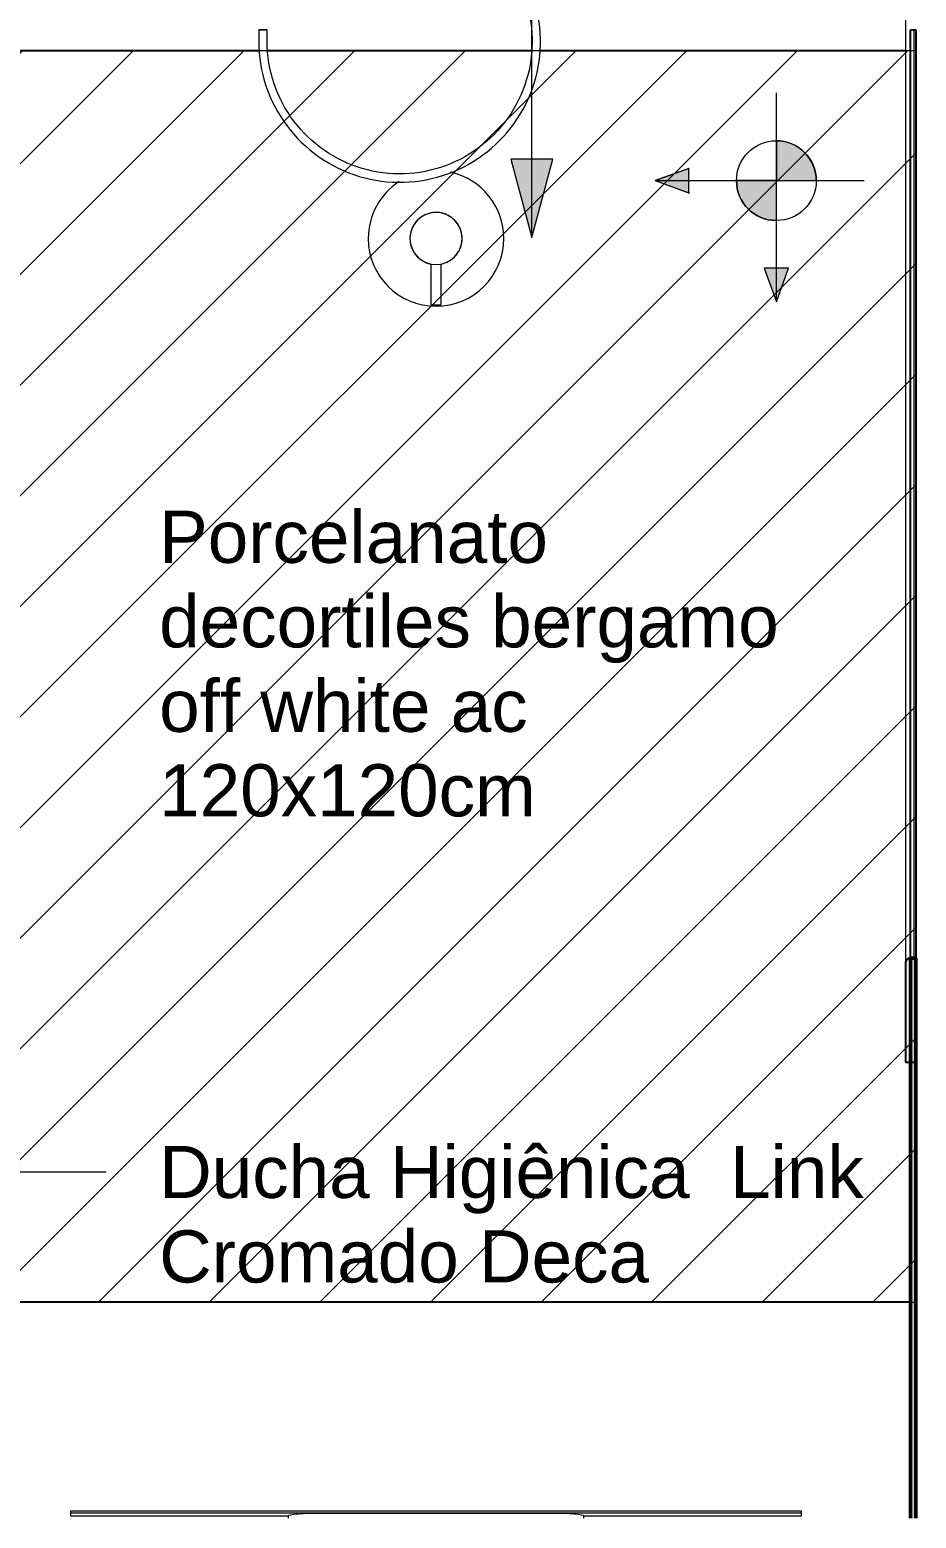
# Model space of a CAD drawing. Header units: millimetres. Extents: x 12743 to 28099, y -16955 to 3225.
# Drawn here: x 15480 to 16330, y 173 to 1600 of the extents above; entities that cross this region are included whole.
import ezdxf

# ---------------------------------------------------------------- set-up
doc = ezdxf.new("R2010")
doc.units = ezdxf.units.MM
for name, color, linetype, lineweight in [('A-ANNO-NOTE', 131, 'Continuous', 9), ('A-DETL-GENF', 92, 'Continuous', 9), ('A-DETL-THIN', 151, 'Continuous', 9), ('A-GLAZ', 151, 'Continuous', 9), ('A-WALL', 113, 'Continuous', 25), ('A-WALL-PATT', 111, 'Continuous', 25), ('G-ANNO-TEXT', 231, 'Continuous', 9), ('I-FURN', 30, 'Continuous', 9), ('P-SANR-FIXT', 6, 'Continuous', 9)]:
    doc.layers.add(name, color=color, linetype=linetype, lineweight=lineweight)
doc.styles.add('Arial', font='arial.ttf', dxfattribs={"height": 50})

# ---------------------------------------------------------------- blocks, each defined once
blk = doc.blocks.new('Janela basculante e folha fixa - 80 x 160 cm-4197805-ELEVAÇÃO 2 BANHEIRO')
at = {"layer": 'A-GLAZ'}
for p, q in [((16319.65077199646, 2314.999999999959), (16319.65077199646, 1580.000000000022)), ((16319.65077199646, 1580.000000000022), (16319.65077199646, 704.9999999999394))]:
    blk.add_line(p, q, dxfattribs=at)
at = {"layer": 'A-GLAZ', "lineweight": 25}
for p, q in [((16319.65077199645, 704.9999999999394), (16319.65077199644, 609.9999999999479)), ((16329.65077199644, 709.9999999999561), (16324.65077199645, 709.9999999999561)), ((16330.00155024521, 709.9999999999561), (16329.65077199644, 709.9999999999561)), ((16329.65077199644, 609.9999999999479), (16329.65077199644, 700)), ((16329.65077199644, 700), (16330.00155024521, 700)), ((16319.65077199644, 609.9999999999479), (16329.65077199644, 609.9999999999479))]:
    blk.add_line(p, q, dxfattribs=at)
blk.add_arc((16324.65077199645, 704.9999999999394), 5, 90, 180, dxfattribs=at)
at = {"layer": 'A-GLAZ'}
blk.add_open_spline([(16319.65077199646, 704.9999999999394), (16319.65077199646, 705.4460634836144), (16319.73699895436, 706.0890287846329), (16320.01817300561, 706.9185498740957), (16320.25991342908, 707.4102896603767), (16320.49045615913, 707.7777686363204), (16320.74474109568, 708.1351763453199), (16321.03305123373, 708.4643782184735), (16321.35168933863, 708.7601457489575), (16321.68915610214, 709.0390635193543), (16322.14362115877, 709.3426863228492), (16322.73188425283, 709.6316778631168), (16323.55999969931, 709.9147127350716), (16324.21443968346, 709.998064917749), (16324.65077199646, 709.9999999999393)], degree=3, knots=[0, 0, 0, 0, 0.1666666666666667, 0.25, 0.3333333333333333, 0.375, 0.4166666666666666, 0.5, 0.5416666666666666, 0.5833333333333333, 0.6666666666666666, 0.75, 0.8333333333333334, 1, 1, 1, 1], dxfattribs=at)
blk = doc.blocks.new('Ralo Linear TECEdrainprofile - Rosé Gold-4475208-ELEVAÇÃO 2 BANHEIRO')
at = {"layer": 'P-SANR-FIXT', "color": 55}
for p, q in [((15519.65077199641, 177.9999999999944), (15519.65077199641, 180.0118656281577)), ((15519.65077199641, 180.0118656281577), (16219.65077199641, 180.0118656281649)), ((15519.65077199641, 174.9999999999951), (15519.65077199641, 177.9999999999944)), ((15519.65077199641, 177.9999999999944), (16219.65077199641, 178.0000000000016)), ((15519.65077199641, 174.9999999999951), (15727.88439766726, 174.9999999999972)), ((15727.98410532974, 175.0000881157155), (15727.98410532974, 172.8093060883834)), ((15752.98410532974, 177.727359413702), (15986.317433408, 177.7273594137043)), ((16011.317433408, 172.8093060883834), (16011.317433408, 175.0000881157187)), ((16011.41714107048, 175.0000000000001), (16219.65077199641, 175.0000000000023)), ((16219.65077199641, 180.0118656281649), (16219.65077199641, 178.0000000000016)), ((16219.65077199641, 178.0000000000016), (16219.65077199641, 175.0000000000023))]:
    blk.add_line(p, q, dxfattribs=at)
at = {"layer": 'P-SANR-FIXT', "color": 55, "flags": 128}
for points in [[(15727.98410532974, 175.000088115716), (15728.61075597352, 175.6068895208965), (15730.45963737003, 176.1833501876431), (15733.43803516213, 176.7004746903866), (15737.396594029, 177.1323312022153), (15742.13680729997, 177.4572637616418), (15747.42097130907, 177.6589782367028), (15752.98410532974, 177.727359413702)], [(15986.317433408, 177.7273594137044), (15991.88056742867, 177.6589782367053), (15997.16473143777, 177.4572637616444), (16001.90494470874, 177.132331202218), (16005.86350357561, 176.7004746903894), (16008.84190136772, 176.1833501876459), (16010.69078276422, 175.6068895208995), (16011.317433408, 175.0000881157189)]]:
    blk.add_lwpolyline(points, dxfattribs=at)
blk = doc.blocks.new('Chuveiro Eden LEED - Único-4475344-ELEVAÇÃO 2 BANHEIRO')
at = {"layer": 'P-SANR-FIXT', "color": 55}
for p, q in [((15699.78047916241, 1600.122912975039), (15699.78047916241, 1588.903274108533)), ((15699.78047916241, 1600.122912975038), (15703.78047916241, 1600.122912975038)), ((15703.78047916241, 1600.122912975039), (15699.78047916241, 1600.122912975039)), ((15703.78047916241, 1600.122912975038), (15707.78047916241, 1600.122912975038)), ((15707.78047916241, 1600.122912975039), (15703.78047916241, 1600.122912975039)), ((15707.78047916241, 1588.903274108533), (15707.78047916241, 1600.122912975039))]:
    blk.add_line(p, q, dxfattribs=at)
at = {"layer": 'P-SANR-FIXT', "color": 55, "flags": 128}
for points in [[(15969.47595358705, 1580.000000000022), (15969.52448839525, 1580.593522255499), (15969.74900900366, 1585.988492385514), (15969.75760875606, 1591.388125544499), (15969.5502738947, 1596.78378347126), (15969.12733611113, 1602.166834264126), (15968.48947201557, 1607.528666190153), (15967.63770205451, 1612.860701462053), (15966.57338887819, 1618.154409960833), (15965.29823516064, 1623.401322882159), (15963.81428087579, 1628.593046284638), (15962.12390003395, 1633.721274518336), (15960.22979688387, 1638.777803512042), (15958.13500158652, 1643.754543898033), (15955.84286536752, 1648.643533953342), (15953.35705515586, 1653.436952336808), (15950.68154771759, 1658.12713060156), (15950.37989047566, 1658.629711734668)], [(15943.52955499043, 1654.497774690156), (15946.06564773361, 1650.09650295029), (15948.42370794665, 1645.597335098138), (15950.59996323623, 1641.007468842489), (15952.59093205814, 1636.334246990234), (15954.39342928696, 1631.585145699437), (15956.00457131165, 1626.767762519074), (15957.42178064867, 1621.889804234581), (15958.64279006539, 1616.959074538639), (15959.66564620722, 1611.983461546926), (15960.48871272252, 1606.970925178822), (15961.11067288045, 1601.929484423233), (15961.53053167744, 1596.867204509917), (15961.74761742897, 1591.79218400684), (15961.76158284416, 1586.712541864192), (15961.57240558131, 1581.636404425805), (15961.44574010176, 1580.000000000022)], [(15699.78047916241, 1588.903274108532), (15699.88846476318, 1583.504713993336), (15700.09900030609, 1580.000000000022)], [(15708.11623979828, 1580.000000000022), (15707.90531287932, 1583.273693250298), (15707.78167628945, 1588.351849739008), (15707.78047916241, 1588.903274108532)]]:
    blk.add_lwpolyline(points, dxfattribs=at)
at = {"layer": 'P-SANR-FIXT', "color": 9, "flags": 128}
for points in [[(15700.09900030609, 1580.000000000022), (15700.21224881156, 1578.114790422694), (15700.75131332214, 1572.742126124528), (15701.5047959067, 1567.395316215609), (15702.47149115384, 1562.082914451199), (15703.64985255739, 1556.813419540869), (15705.03799499046, 1551.595261552377), (15706.63369772128, 1546.436788425356), (15708.43440796589, 1541.346252616394), (15710.43724497202, 1536.331797896864), (15712.63900462772, 1531.401446324622), (15715.03616458721, 1526.563085410432), (15717.62488990593, 1521.824455499628), (15720.4010391756, 1517.193137389213), (15723.36017114961, 1512.676540200202), (15726.49755184803, 1508.281889524609), (15729.80816213104, 1504.016215866038), (15733.28670572839, 1499.886343392384), (15736.92761771239, 1495.898879018607), (15740.72507340054, 1492.060201837096), (15744.67299767384, 1488.376452912467), (15748.76507469561, 1484.853525457171), (15752.99475801554, 1481.497055403623), (15757.35528104263, 1478.312412387897), (15761.83966787021, 1475.304691159467), (15766.44074443599, 1472.478703430682), (15771.15114999896, 1469.838970179065), (15775.96334891506, 1467.389714414705), (15780.86964269256, 1465.134854424345), (15785.86218230806, 1463.077997502958), (15790.93298076318, 1461.222434182846), (15796.0739258621, 1459.571132969488), (15801.27679318934, 1458.126735592568), (15806.53325926707, 1456.891552779766), (15811.83491487088, 1455.867560560091), (15817.17327848276, 1455.056397102656), (15822.53980985973, 1454.459360095952), (15827.92592369638, 1454.07740467183), (15833.32300335955, 1453.911141877488), (15838.72241467309, 1453.960837697931), (15844.11551973071, 1454.226412630446), (15849.4936907148, 1454.707441811794), (15854.84832369905, 1455.4031556979), (15860.17085241295, 1456.312441294956), (15865.45276194598, 1457.433843939979), (15870.68560236963, 1458.765569627955), (15875.86100225549, 1460.305487881869), (15880.97068206779, 1462.051135161016), (15886.00646740881, 1463.999718802133), (15890.96030209628, 1466.148121487068), (15895.82426105144, 1468.492906229829), (15900.59056297755, 1471.03032187502), (15905.2515828083, 1473.756309098897), (15909.79986390625, 1476.666506903413), (15914.22812999188, 1479.756259592891), (15918.52929678413, 1483.02062422214), (15922.69648333363, 1486.454378504111), (15926.72302303088, 1490.052029164452), (15930.6024742713, 1493.807820729563), (15934.32863076048, 1497.71574473413), (15937.89553144291, 1501.769549333396), (15941.2974700384, 1505.962749304765), (15944.5290041709, 1510.288636422785), (15947.58496407515, 1514.740290190874), (15950.46046086722, 1519.310588912639), (15953.15089436564, 1523.992221085069), (15955.65196045074, 1528.777697095384), (15957.95965795033, 1533.659361202815), (15960.07029504067, 1538.629403786154), (15961.98049515268, 1543.679873837489), (15963.68720237366, 1548.802691682114), (15965.18768633614, 1553.989661904287), (15966.47954658586, 1559.232486458146), (15967.560716422, 1564.522777942816), (15968.42946620347, 1569.852073020455), (15969.08440611594, 1575.211845955796), (15969.47595358705, 1580.000000000022)], [(15961.44574010176, 1580.000000000022), (15961.18038828369, 1576.571892428728), (15960.58615809535, 1571.527108011783), (15959.79066565784, 1566.510121753876), (15958.79518358935, 1561.528959762786), (15957.60130444883, 1556.591590835105), (15956.21093818824, 1551.705913707872), (15954.62630909699, 1546.879744422265), (15952.84995224359, 1542.120803819615), (15950.88470942007, 1537.436705189699), (15948.73372459572, 1532.834942091104), (15946.4004388874, 1528.322876363131), (15943.88858505452, 1523.907726348421), (15941.20218152736, 1519.596555345151), (15938.3455259785, 1515.396260307257), (15935.32318844744, 1511.313560810785), (15932.14000402948, 1507.354988304), (15928.80106514067, 1503.526875658462), (15925.31171337094, 1499.835347037784), (15921.67753093878, 1496.286308100276), (15917.90433176083, 1492.885436551148), (15913.99815215086, 1489.638173059398), (15909.96524116298, 1486.549712553903), (15905.81205059446, 1483.624995912632), (15901.54522466424, 1480.868702058306), (15897.17158938361, 1478.285240473116), (15892.69814163601, 1475.878744144485), (15888.13203798357, 1473.653062953184), (15883.48058321807, 1471.611757514332), (15878.75121867488, 1469.758093481174), (15873.9515103284, 1468.095036320736), (15869.08913668809, 1466.62524656971), (15864.17187651453, 1465.351075578158), (15859.20759637504, 1464.274561747857), (15854.20423805885, 1463.397427271294), (15849.16980587194, 1462.721075376517), (15844.11235383185, 1462.246588082277), (15839.03997278299, 1461.974724467028), (15833.96077745298, 1461.905919454558), (15828.88289347084, 1462.040283118212), (15823.81444436772, 1462.377600504788), (15818.76353858098, 1462.917331978427), (15813.7382564824, 1463.658614083905), (15808.74663745135, 1464.600260927986), (15803.79666701344, 1465.740766076596), (15798.89626406544, 1467.07830496479), (15794.05326820671, 1468.610737815671), (15789.27542719749, 1470.335613063584), (15784.5703845642, 1472.250171276082), (15779.94566737134, 1474.351349568444), (15775.40867417989, 1476.635786503631), (15770.96666321109, 1479.099827469865), (15766.62674073493, 1481.739530527234), (15762.39584970156, 1484.550672713954), (15758.28075863411, 1487.528756802205), (15754.28805080042, 1490.669018492735), (15750.42411368131, 1493.966434036728), (15746.69512875191, 1497.415728272722), (15743.10706159263, 1501.011383065752), (15739.6656523455, 1504.74764613518), (15736.3764065312, 1508.618540257123), (15733.24458624136, 1512.617872826731), (15730.27520172037, 1516.739245765038), (15727.47300335, 1520.976065754524), (15724.8424740499, 1525.321554787011), (15722.38782210578, 1529.768761007036), (15720.11297443714, 1534.310569833334), (15718.02157031496, 1538.939715340649), (15716.11695553969, 1543.648791883669), (15714.40217708869, 1548.430265944475), (15712.87997824167, 1553.276488184561), (15711.55279419207, 1558.17970568215), (15710.42274815125, 1563.132074335209), (15709.49164795182, 1568.125671410343), (15708.76098315546, 1573.152508217475), (15708.23192266999, 1578.204542890049), (15708.11623979828, 1580.000000000022)]]:
    blk.add_lwpolyline(points, dxfattribs=at)
blk = doc.blocks.new('MONOCOMANDO CHUVEIRO - MONOCOMANDO CHUVEIRO-4683047-ELEVAÇÃO 2 BANHEIRO')
at = {"layer": 'I-FURN', "color": 9}
for p, q in [((15864.65077199641, 1375.658262487938), (15864.65077199641, 1336.000000000001)), ((15874.65077199641, 1336.000000000001), (15874.65077199641, 1375.658262487938)), ((15874.65077199641, 1336), (15864.65077199641, 1336))]:
    blk.add_line(p, q, dxfattribs=at)
at = {"layer": 'I-FURN', "color": 9, "flags": 128}
for points in [[(15869.65077199641, 1425.000000000001), (15868.65103864174, 1424.980002666526), (15867.65290464718, 1424.920042657567), (15866.65796681419, 1424.820215896348), (15865.66781683105, 1424.680682084392), (15864.68403872653, 1424.501664446032), (15863.70820633573, 1424.283449371302), (15862.74188078231, 1424.026385957771), (15861.78660798101, 1423.730885452062), (15860.84391616453, 1423.39742059195), (15859.91531343869, 1423.026524850074), (15859.00228536976, 1422.6187915805), (15858.10629260787, 1422.174873069484), (15857.22876855032, 1421.695479491942), (15856.37111704839, 1421.181377775336), (15855.53471016153, 1420.633390372743), (15854.72088596235, 1420.052393947109), (15853.93094639595, 1419.439317968775), (15853.16615519712, 1418.795143228524), (15852.42773586865, 1418.120900268524), (15851.71686972392, 1417.41766773368), (15851.03469399714, 1416.686570646034), (15850.38230002394, 1415.928778604966), (15849.7607314955, 1415.145503916088), (15849.17098278889, 1414.337999651813), (15848.61399737621, 1413.507557646705), (15848.09066631533, 1412.655506430821), (15847.60182682429, 1411.783209104345), (15847.148260942, 1410.892061156919), (15846.73069427712, 1409.983488235158), (15846.34979484723, 1409.058943861918), (15846.00617201017, 1408.119907110971), (15845.70037548918, 1407.1678802408), (15845.43289449345, 1406.204386291311), (15845.20415693553, 1405.230966647287), (15845.0145287467, 1404.249178572507), (15844.86431329162, 1403.260592718455), (15844.75375088297, 1402.266790611609), (15844.68301839702, 1401.269362123341), (15844.65222899066, 1400.269902926458), (15844.66143192037, 1399.270011942469), (15844.71061246343, 1398.271288783649), (15844.79969194146, 1397.275331194005), (15844.92852784629, 1396.283732493217), (15845.09691406797, 1395.298079027679), (15845.30458122445, 1394.319947632674), (15845.5511970926, 1393.350903109777), (15845.83636713962, 1392.392495723505), (15846.15963515428, 1391.446258721229), (15846.52048397671, 1390.513705880298), (15846.91833632577, 1389.596329086323), (15847.35255572257, 1388.695595946478), (15847.82244750872, 1387.812947441642), (15848.32725995759, 1386.949795621133), (15848.86618547694, 1386.107521343736), (15849.43836190092, 1385.287472068617), (15850.0428738693, 1384.490959699684), (15850.67875429189, 1383.719258486813), (15851.34498589565, 1382.973602987323), (15852.04050285215, 1382.255186090948), (15852.76419248263, 1381.56515711147), (15853.51489703805, 1380.904619948057), (15854.29141555127, 1380.274631319263), (15855.09250575831, 1379.676199072504), (15855.91688608573, 1379.110280571716), (15856.76323770087, 1378.577781165778), (15857.63020662169, 1378.079552740144), (15858.51640588286, 1377.616392354014), (15859.42041775461, 1377.189040965202), (15860.34079601079, 1376.798182244768), (15861.27606824251, 1376.444441483285), (15862.22473821374, 1376.128384590511), (15863.18528825488, 1375.850517190052), (15864.15618169078, 1375.611283810474), (15864.65077199641, 1375.510205047377)], [(15874.65077199641, 1375.505774640916), (15875.59333765709, 1375.716550628701), (15876.55966321051, 1375.973614042232), (15877.51493601181, 1376.26911454794), (15878.45762782829, 1376.602579408053), (15879.38623055412, 1376.97347514993), (15880.29925862306, 1377.381208419503), (15881.19525138495, 1377.825126930519), (15882.0727754425, 1378.30452050806), (15882.93042694443, 1378.818622224666), (15883.76683383129, 1379.366609627259), (15884.58065803047, 1379.947606052894), (15885.37059759687, 1380.560682031228), (15886.1353887957, 1381.204856771479), (15886.87380812417, 1381.879099731479), (15887.5846742689, 1382.582332266322), (15888.26684999568, 1383.313429353968), (15888.91924396888, 1384.071221395037), (15889.54081249732, 1384.854496083915), (15890.13056120394, 1385.66200034819), (15890.68754661661, 1386.492442353298), (15891.21087767749, 1387.344493569182), (15891.69971716853, 1388.216790895658), (15892.15328305082, 1389.107938843084), (15892.5708497157, 1390.016511764845), (15892.95174914559, 1390.941056138085), (15893.29537198265, 1391.880092889032), (15893.60116850364, 1392.832119759203), (15893.86864949937, 1393.795613708692), (15894.09738705729, 1394.769033352716), (15894.28701524612, 1395.750821427495), (15894.4372307012, 1396.739407281548), (15894.54779310985, 1397.733209388394), (15894.6185255958, 1398.730637876662), (15894.64931500216, 1399.730097073545), (15894.64011207245, 1400.729988057534), (15894.59093152939, 1401.728711216353), (15894.50185205136, 1402.724668805998), (15894.37301614653, 1403.716267506785), (15894.20462992485, 1404.701920972323), (15893.99696276837, 1405.680052367328), (15893.75034690022, 1406.649096890226), (15893.4651768532, 1407.607504276498), (15893.14190883854, 1408.553741278774), (15892.78106001611, 1409.486294119705), (15892.38320766705, 1410.40367091368), (15891.94898827025, 1411.304404053524), (15891.4790964841, 1412.18705255836), (15890.97428403523, 1413.050204378869), (15890.43535851588, 1413.892478656267), (15889.8631820919, 1414.712527931385), (15889.25867012352, 1415.509040300318), (15888.62278970093, 1416.28074151319), (15887.95655809717, 1417.02639701268), (15887.26104114067, 1417.744813909055), (15886.53735151019, 1418.434842888533), (15885.78664695477, 1419.095380051946), (15885.01012844155, 1419.72536868074), (15884.20903823451, 1420.323800927499), (15883.38465790709, 1420.889719428287), (15882.53830629195, 1421.422218834225), (15881.67133737113, 1421.920447259859), (15880.78513810996, 1422.383607645989), (15879.88112623821, 1422.810959034801), (15878.96074798204, 1423.201817755234), (15878.02547575031, 1423.555558516718), (15877.07680577908, 1423.871615409493), (15876.11625573794, 1424.149482809951), (15875.14536230204, 1424.388716189528), (15874.16567869377, 1424.588932825851), (15873.17877219791, 1424.749812415013), (15872.18622165432, 1424.871097583988), (15871.18961493216, 1424.95259430238), (15870.19054638956, 1424.994172192824), (15869.65077199641, 1425.000000000001)]]:
    blk.add_lwpolyline(points, dxfattribs=at)
at = {"layer": 'I-FURN', "color": 9}
for radius, start, end in [(64.99999999999996, 359.9999999999996, 77.56085467463687), (65.00000000000016, 123.0168265543547, 179.9999999999994), (25.00000000000182, 0, 179.9999999999989), (65.00000000000011, 180.0000000000001, 359.9999999999994), (25, 180, 0)]:
    blk.add_arc((15869.65077199641, 1400), radius, start, end, dxfattribs=at)
blk = doc.blocks.new('CRT_ANO_Seta de piso - seta de piso-279760-ELEVAÇÃO 2 BANHEIRO')
at = {"layer": 'A-ANNO-NOTE'}
h = blk.add_hatch(color=256, dxfattribs=at)
edge = h.paths.add_edge_path()
edge.add_arc((16195.92342206619, 1455.455125393339), 38.24646045988678, 5.115907697472721e-13, 90.00000000000051, ccw=False)
edge.add_line((16234.16988252608, 1455.455125393339), (16195.92342206619, 1455.455125393339))
edge.add_line((16195.92342206619, 1455.455125393339), (16195.92342206619, 1493.701585853226))
for points in [[(16111.85603895076, 1443.79361686773), (16079.81630759987, 1455.455125393339), (16111.85603895076, 1467.116633918949)], [(16207.5849305918, 1371.3877422779), (16195.92342206619, 1339.348010927011), (16184.26191354059, 1371.3877422779)]]:
    blk.add_hatch(color=256, dxfattribs=at).paths.add_polyline_path(points)
h = blk.add_hatch(color=256, dxfattribs=at)
edge = h.paths.add_edge_path()
edge.add_arc((16195.92342206619, 1455.455125393339), 38.24646045988629, 180.0000000000004, 270, ccw=False)
edge.add_line((16157.67696160631, 1455.455125393339), (16195.92342206619, 1455.455125393339))
edge.add_line((16195.92342206619, 1455.455125393339), (16195.92342206619, 1417.208664933452))
for p, q in [((16195.92342206619, 1339.348010927011), (16195.92342206619, 1539.522508508779)), ((16195.92342206619, 1493.701585853226), (16195.92342206619, 1455.455125393339)), ((16079.81630759987, 1455.455125393339), (16112.71307702598, 1467.428570267962)), ((16111.85603895076, 1467.116633918949), (16079.81630759987, 1455.455125393339)), ((16111.85603895076, 1443.79361686773), (16111.85603895076, 1467.116633918949)), ((16079.81630759987, 1455.455125393339), (16279.99080518163, 1455.455125393339)), ((16079.81630759987, 1455.455125393339), (16112.71307702598, 1443.481680518717)), ((16079.81630759987, 1455.455125393339), (16111.85603895076, 1443.79361686773)), ((16195.92342206619, 1455.455125393339), (16157.67696160631, 1455.455125393339)), ((16195.92342206619, 1455.455125393339), (16234.16988252608, 1455.455125393339)), ((16195.92342206619, 1417.208664933452), (16195.92342206619, 1455.455125393339)), ((16207.5849305918, 1371.3877422779), (16184.26191354059, 1371.3877422779)), ((16184.26191354059, 1371.3877422779), (16195.92342206619, 1339.348010927011)), ((16195.92342206619, 1339.348010927011), (16207.5849305918, 1371.3877422779))]:
    blk.add_line(p, q, dxfattribs=at)
blk.add_circle((16195.92342206619, 1455.455125393339), 38.24646045988629, dxfattribs=at)
for radius, start, end in [(38.24646045988678, 1.653888434361028e-13, 90.00000000000017), (38.24646045988629, 180, 269.9999999999996)]:
    blk.add_arc((16195.92342206619, 1455.455125393339), radius, start, end, dxfattribs=at)

msp = doc.modelspace()

# ---------------------------------------------------------------- hatches: boundary and pattern name
at = {"layer": 'A-DETL-GENF'}
h = msp.add_hatch(dxfattribs=at)
h.set_pattern_fill('FP_1', style=0, pattern_type=2)
h.set_pattern_definition([(45, (13681.11, 0), (-53.03300858899107, 53.03300858899107), [])])
h.paths.add_polyline_path([(15129.65077199644, 379.9999999999986), (16329.65077199644, 379.9999999999986), (16329.65077199644, 1580.000000000022), (15129.65077199644, 1580.000000000022), (15129.65077199644, 410.3017050776465)])
at = {"layer": 'A-WALL-PATT', "lineweight": 9}
h = msp.add_hatch(dxfattribs=at)
h.set_pattern_fill('FP_2', color=256, style=0, pattern_type=2)
h.set_pattern_definition([(90, (16327.151, 400), (-1200, 7.347880794884119e-14), []), (180, (16327.151, 400), (-1.469576158976824e-13, -1200), [])])
h.paths.add_polyline_path([(16324.65077199645, 709.9999999999479), (16329.65077199645, 709.9999999999479), (16329.65077199645, 1600.000000000002), (16324.65077199645, 1600.000000000002), (16324.65077199645, 719.0418237636875)])
h = msp.add_hatch(dxfattribs=at)
h.set_pattern_fill('FP_3', color=256, style=0, pattern_type=2)
h.set_pattern_definition([(90, (17529.651, 380), (-1200, 7.347880794884119e-14), []), (180, (17529.651, 380), (-1.469576158976824e-13, -1200), [])])
h.paths.add_polyline_path([(16321.11523809053, 708.5355339058723), (16324.65077199646, 709.9999999999479), (16323.35667677095, 709.8296291313846), (16322.15077199646, 709.3301270188615)])
h.paths.add_polyline_path([(16319.65077199644, 704.9999999999394), (16321.11523809053, 708.5355339058723), (16320.18279628391, 707.1672038142243), (16319.82114286501, 706.2940952254522)])
h.paths.add_polyline_path([(14848.98254133841, 958.0000000000009), (14849.30947617617, 958.193175225017), (14849.21849950022, 958.4202957830562)])
h.paths.add_polyline_path([(15208.84488149024, 960.0000000000016), (15210.38166142534, 959.7760934768389), (15210.53239311709, 958.920927379092), (15209.77523302329, 959.5355823864345), (15208.89707032925, 959.9821063356226)])
h.paths.add_polyline_path([(15209.03666926542, 959.2829730882751), (15209.03666926542, 958.5318795440517), (15209.11734526787, 958.845617961312)])
h.paths.add_polyline_path([(15211.13574685202, 958.0000000000015), (15211.17821480496, 959.0639355193586), (15211.62275499847, 958.7632291347995)])
h.paths.add_polyline_path([(15727.98410534237, 172.8093060883836), (15727.98410532974, 174.9999999999954), (15519.65077199641, 174.9999999999954), (15519.65077199641, 180.0118656281649), (16219.65077199641, 180.0118656281649), (16219.65077199641, 175.0000000000019), (16011.317433408, 175.0000000000019), (16011.317433408, 172.8093060883836), (16324.65077199645, 172.8093060883836), (16324.65077199645, 609.9999999999479), (16319.65077199644, 609.9999999999479), (16319.65077199646, 1580.000000000022), (15968.94713261035, 1580.000000000022), (15967.54639556643, 1564.44491272838), (15960.68306001827, 1540.515169449824), (15953.80223345236, 1525.195407648724), (15943.21247219441, 1508.605326036058), (15930.59297054398, 1493.962177051783), (15917.6920242643, 1482.467600028002), (15897.60749973208, 1469.515093059153), (15883.60188542808, 1463.163301072596), (15887.39339895437, 1462.404355305001), (15902.15077199641, 1456.29165124599), (15915.61271277354, 1445.961940777128), (15925.9424232424, 1432.500000000003), (15932.4359507052, 1416.823237931666), (15934.65077199641, 1400.000000000001), (15932.4359507052, 1383.176762068338), (15925.9424232424, 1367.499999999997), (15915.61271277354, 1354.038059222875), (15902.15077199641, 1343.708348754013), (15886.47400992808, 1337.214821291213), (15869.65077199641, 1335.000000000001), (15852.82753406475, 1337.214821291212), (15837.15077199641, 1343.708348754013), (15823.68883121928, 1354.038059222876), (15813.35912075042, 1367.500000000002), (15806.86559328762, 1383.176762068334), (15804.65077199641, 1400.000000000004), (15806.86559328762, 1416.823237931665), (15813.35912075042, 1432.499999999997), (15823.68883121928, 1445.961940777127), (15834.44328263577, 1454.214121589905), (15820.98331592489, 1454.689055683363), (15802.32868560505, 1458.029275237123), (15782.15657624126, 1464.597819799619), (15764.30955553563, 1473.944437977903), (15761.41072350741, 1475.710660086938), (15746.62005789376, 1486.758067858116), (15733.72664680255, 1499.387225461468), (15720.2756236044, 1517.487959089371), (15711.59114297166, 1533.868230982206), (15705.20353823346, 1551.599463510223), (15701.16665951899, 1569.767360187431), (15700.31637754727, 1580.000000000022), (15441.99254509923, 1580.000000000022), (15441.99254509923, 222.0000000000004), (15444.99254509925, 222.0000000000004), (15444.99254509925, 218.586974249847), (15445.99254509925, 218.586974249847), (15445.99254509925, 213.4130257501533), (15444.99254509925, 213.4130257501533), (15444.99254509925, 209.9999999999999), (15432.99254509925, 209.9999999999999), (15432.99254509925, 211.3907984469022), (15429.91018632838, 211.3907984469022), (15429.91018632838, 199.9999999999995), (15417.91018632838, 199.9999999999995), (15417.91018632838, 219.9880862187512), (15410.39259760072, 217.6386871436569), (15407.16210314407, 210.4555317187826), (15407.16210314408, 199.9999999999995), (15403.91018632838, 199.9999999999995), (15403.91018632838, 201.9999999999995), (15405.16210314408, 201.9999999999995), (15405.16210314408, 210.4555317187929), (15406.1583651674, 215.1590737450176), (15408.97604299385, 219.0547812902568), (15413.13119977499, 221.4735656410708), (15418.52893632838, 222.0000000000004), (15418.52893632838, 1580.000000000022), (14363.57787659426, 1580.000000000022), (14359.85375709352, 1575.275976934036), (14333.20416471967, 1546.446610325071), (14304.3747981107, 1519.797017951212), (14273.5433998985, 1495.491503411339), (14240.90005590554, 1473.679918284989), (14206.64602320254, 1454.496738247557), (14170.99248929173, 1438.060233983026), (14134.15927006569, 1424.471742005883), (14092.87177266536, 1413.118512050489), (14055.52148665929, 1405.878101002889), (14017.70343246129, 1401.495093105014), (13996.98319993523, 1400.680992951842), (13996.98319993523, 1400.000000000001), (13999.98319993522, 1400.000000000001), (13999.98319993522, 1330.000000000001), (13991.69201165051, 1330.000000000001), (13991.69201165051, 1110.000000000001), (14629.6507719964, 1110.000000000001), (14629.6507719964, 430.0000000000002), (13339.6507719964, 430.0000000000002), (13339.6507719964, 180.0000000000002), (14910.15839292659, 180.0000000000002), (14947.08459897426, 353.7343181420565), (14949.18753939145, 369.2552178759101), (14949.13050544192, 382.0297466073787), (14945.94702636788, 400.4867360687938), (14942.50599406507, 410.0663007132314), (14920.82658505965, 423.7155851625531), (14899.82126458438, 441.740307359645), (14879.12734086199, 467.0113333593869), (14865.5255864756, 490.6972177053432), (14857.4035197704, 511.2922259890443), (14855.31353104076, 517.1732846228142), (14852.03072326311, 529.0479045722774), (14849.2931117655, 543.2397079485326), (14847.18818165726, 570.0000000000015), (14844.04332744667, 570.0000000000015), (14844.36836056406, 573.1600146213747), (14845.06260969082, 575.0000000000031), (14839.04675780457, 575.0000000000025), (14840.13435504683, 580.7453182740784), (14842.10954406551, 584.1998227587635), (14846.0897484447, 587.6733963241539), (14848.10502400343, 588.7696590215503), (14850.45237037873, 589.6025073211598), (14857.20000062397, 590.0000000000028), (14910.10950019323, 590.0000000000028), (14910.10950019323, 610.0000000000016), (14890.81576211124, 610.2905001120505), (14890.81576211124, 610.0000000000016), (14883.52375916923, 610.229365036247), (14881.06735177712, 611.0041753767737), (14878.3252031921, 613.0820579972757), (14877.39662635776, 614.1763282756907), (14876.23822401386, 616.3892667793189), (14875.54265986891, 619.0042916342422), (14870.81645652026, 647.7941040669089), (14859.46735127919, 719.0418237636875), (14850.30060769164, 815.0789637389621), (14847.30947617615, 909.9999999999989), (14847.30947617615, 958.0000000000009), (14848.98254133841, 958.0000000000009), (14848.64338333365, 958.8456179613125), (14849.30947617617, 959.2586107304091), (14850.05195642275, 959.3351552475008), (14851.2401968063, 960.000000000001), (14849.30947617617, 960.000000000001), (14849.24422267297, 961.0000000000014), (14847.30947617615, 961.0000000000014), (14847.30947617616, 975.0000000000014), (14848.61968654216, 984.3537846193303), (14852.38018295824, 993.0348508400884), (14857.81409140189, 999.9568570786068), (14865.68495204835, 1005.698607184986), (14873.43580265313, 1008.858955992044), (14882.30947617616, 1010.000000000002), (14890.23461971438, 1009.879299864834), (14893.0914781537, 1010.000000000002), (14966.15077199641, 1010.02356246574), (14966.15077199641, 1011.000000000001), (14971.15077199641, 1011.000000000001), (14971.15077199641, 1012.000000000001), (15026.65077199641, 1012.000000000001), (15026.65077199641, 1011.000000000001), (15032.65077199641, 1011.000000000001), (15032.65077199641, 1012.000000000001), (15088.15077199641, 1012.000000000001), (15088.17158727658, 1011.000000000001), (15093.15077199641, 1011.000000000001), (15093.36102816487, 1010.000000000002), (15178.05272629868, 1009.860361661758), (15186.76066045634, 1008.538426990064), (15194.83783534328, 1005.090456218768), (15201.97321361526, 999.4834021054951), (15207.49435123808, 992.1471562967125), (15210.95817591653, 983.3444560096661), (15211.99206781667, 975.0000000000014), (15211.99206781667, 961.0000000000019), (15209.99206781666, 961.0000000000019), (15209.70651643123, 960.0000000000016), (15207.45887285207, 959.7327027195581), (15209.77523302329, 959.1227048648998), (15210.26386400208, 958.8225518584378), (15210.26386400208, 958.0000000000015), (15211.99206781667, 958.0000000000015), (15211.86769520035, 905.37669915038), (15208.52700743668, 808.4218098896912), (15199.09017576378, 712.777186604341), (15183.60017994417, 618.0730897010078), (15182.4901026737, 615.1477347710739), (15180.98213584138, 613.079897525074), (15179.65759867851, 611.9480306966367), (15177.62544555039, 610.7912905373084), (15175.80965224264, 610.2621566186847), (15171.92974172484, 610.0000000000016), (15149.19204379959, 610.0000000000016), (15149.19204379959, 590.0000000000028), (15206.96172425791, 589.7464406198026), (15209.62278230379, 589.3908977083953), (15216.38918367643, 585.0405843454721), (15217.87622489297, 583.3526775699703), (15220.04592698122, 577.8354363467276), (15219.99022072348, 575.0000000000025), (15214.238934302, 575.0000000000031), (15214.7539527135, 573.5983634513263), (15215.28214231492, 571.8469147903156), (15215.21154373405, 570.7541089977819), (15215.09569998746, 570.0000000000009), (15214.88776682415, 570.0000000000009), (15212.11336233556, 570.0000000000009), (15209.65424205422, 540.9225245217406), (15207.13758321888, 530.4741238346688), (15227.15077199641, 530.4741238346688), (15227.15077199641, 525.4741238346688), (15225.15077199641, 525.4741238346688), (15225.15077199641, 522.474123834669), (15223.45077199641, 522.474123834669), (15223.45077199641, 520.4331802455141), (15229.78432956519, 517.2060714783863), (15236.42128182766, 510.5691192159128), (15240.68246748527, 502.2060714783849), (15242.15077199641, 492.9355616471379), (15240.68246748527, 483.6650518158888), (15236.42128182766, 475.3020040783636), (15229.78432956519, 468.6650518158895), (15226.00896498408, 466.4741238346687), (15227.15077199641, 466.4741238346687), (15227.15077199641, 445.4741238346686), (15226.15077199641, 443.7420730270997), (15226.00896498408, 438.7420730270997), (15222.15077199641, 438.7420730270997), (15222.05026693302, 436.8138697968244), (15216.15077199641, 436.8138697968233), (15217.73812400001, 420.6584728026191), (15221.91551059173, 406.6942531119399), (15228.36862860325, 394.0667273890877), (15237.59418966239, 381.8567976368825), (15251.55588998913, 369.6664926366391), (15262.35232902913, 363.4713287047078), (15271.17985973012, 359.726980509959), (15290.1120487475, 355.5655345084888), (15304.86066363718, 355.6454985549349), (15320.16775711874, 358.5999727558662), (15332.43664315936, 363.1938478221998), (15344.42201806085, 370.0179228200938), (15353.40994437977, 377.5198872226516), (15363.14514126373, 388.850775149417), (15370.14101373396, 399.5974489680676), (15376.16460273039, 415.3427288523417), (15377.46298831117, 421.2629113409122), (15379.15077199641, 436.8138697968238), (15379.15077199641, 775.557352771465), (15374.50204354179, 775.557352771465), (15374.16761621579, 778.8962966744433), (15370.71137049677, 781.8674231953598), (15368.24733798915, 785.5202448921142), (15367.39866165649, 787.5691308045016), (15366.84394571713, 789.5693607035595), (15366.47497099434, 793.499121322504), (15367.39866166467, 798.3019925095019), (15367.88069114198, 799.7059299174592), (15370.44684857941, 803.6589684244943), (15371.53781993428, 805.1523516608879), (15369.5524081368, 824.9748305699275), (15370.58752195088, 824.9748305699275), (15371.48564013702, 825.5412204167287), (15369.68361526884, 826.0412253486286), (15369.15077199641, 826.0412253486286), (15369.15077199641, 902.9714885102151), (15362.19473674954, 902.9714885102151), (15362.19473674954, 904.7385528119427), (15361.65077241217, 904.7385528119427), (15361.65077241217, 935.2412253486292), (15362.19473674954, 935.2412253486292), (15362.19473674954, 937.0082896503567), (15400.65077199641, 937.0082896503567), (15400.65077199641, 935.0412045380519), (15403.1507715479, 935.0412045380519), (15403.1507715479, 937.0082896503567), (15409.13920445261, 937.0082896503567), (15409.41055304584, 926.3774611428978), (15409.50862518799, 920.9103629045603), (15409.35029390135, 912.7107991065053), (15409.13920445261, 912.7107991065053), (15409.13920445261, 902.9714885102151), (15403.1507715479, 902.9714885102151), (15403.1507715479, 904.9385736225199), (15400.65077199641, 904.9385736225199), (15400.65077199641, 902.9714885102151), (15397.15077199644, 902.9714885102151), (15397.15077199644, 826.0412253486286), (15395.71402204198, 825.8950417485217), (15394.81590385583, 825.5412204167287), (15395.71402204198, 825.3171609417097), (15396.74913585605, 824.9748305699275), (15394.9948070747, 804.7795967253822), (15398.0542972689, 800.3506580684755), (15398.90166348854, 798.304935048724), (15399.45759827573, 796.301762590684), (15399.82663554238, 792.3724770394639), (15398.90166347882, 787.5661882220629), (15398.42085285088, 786.1652148161413), (15395.85469541346, 782.2121548697476), (15394.5090233849, 780.7187716333556), (15392.13392777706, 778.896296674433), (15391.79950045106, 775.557352771465), (15387.15077199641, 775.557352771465), (15386.87347014438, 434.0509449765723), (15385.60207553634, 422.1763250271092), (15383.02082197946, 410.0292702512293), (15377.46298831117, 396.5231090869391), (15368.16815708161, 381.8567976368814), (15358.43407409431, 371.3194540461059), (15347.72795250555, 362.8032252797937), (15333.61153805209, 355.2378332126979), (15321.88930261453, 350.7191154808724), (15305.27007132231, 347.6605076793971), (15285.9199211209, 348.1666362729891), (15271.90721025544, 351.1142147425463), (15258.5277971156, 356.4711125217639), (15246.31871412735, 363.5044395401296), (15234.45362387206, 373.6167253383272), (15225.82197491357, 383.4853400063747), (15219.19298259214, 394.0667273890877), (15214.06629614044, 404.9741402251084), (15209.81775323539, 419.8301023455837), (15208.15077199641, 436.8138697968233), (15202.15077199641, 436.8138697968244), (15202.06535784134, 438.7420730270997), (15198.15077199641, 438.7420730270997), (15198.15077199641, 443.7420730270997), (15197.15077199641, 445.9255649260355), (15197.15077199641, 466.4741238346687), (15198.29257900874, 466.7414074806965), (15194.51721442764, 468.6650518158895), (15187.53013144507, 475.9891743079247), (15186.82437589048, 477.3742975736774), (15185.44836522139, 475.3020040783636), (15164.56264057903, 447.1034654550859), (15136.51208427582, 422.2498564091763), (15121.88871878566, 412.9817549521628), (15116.48288245208, 409.7726744626562), (15113.25824392096, 400.2009677775104), (15110.16488837027, 380.6524065625758), (15110.23030556434, 368.3968496022042), (15112.21694501856, 353.7343181420565), (15149.14315106623, 180.0000000000002), (15429.65077199647, 180.0000000000002), (15429.65077199647, 172.8093060883836), (15725.72207959452, 172.8093060883836)])
h.paths.add_polyline_path([(15432.99254509925, 220.1966609764815), (15432.99254509925, 222.0000000000004), (15433.99254509923, 222.0000000000004), (15433.99254509923, 1580.000000000022), (15429.22893632838, 1580.000000000022), (15429.22893632838, 222.0000000000004), (15429.91018632838, 222.0000000000004), (15429.91018632838, 220.1966609764815), (15430.99254509925, 220.1966609764815)])
h.paths.add_polyline_path([(15419.52893632838, 222.0000000000004), (15419.91018632837, 222.0000000000004), (15419.91018632837, 1580.000000000022), (15419.52893632838, 1580.000000000022), (15419.52893632838, 267.8062656840886)])
h.paths.add_polyline_path([(15427.91018632837, 222.0000000000004), (15428.22893632838, 222.0000000000004), (15428.22893632838, 1580.000000000022), (15427.91018632837, 1580.000000000022), (15427.91018632837, 267.8062656840886)])
h.paths.add_polyline_path([(14784.62532664714, 517.0006088897172), (14662.38883054944, 517.0006088897172), (14662.38883054944, 680.26850006946), (14658.7219582261, 678.7496318216411), (14653.02793923384, 678.0000000000007), (14647.33392024159, 678.7496318216411), (14641.99964723569, 680.9691503304724), (14637.47159004774, 684.443650813896), (14633.97538035058, 689.0000000000003), (14631.64768232523, 695.2925838647611), (14631.02793923384, 700), (14631.77757105548, 705.6940189922556), (14633.97538035058, 710.9999999999997), (14637.47159004774, 715.5563491861046), (14642.02793923384, 719.052558883257), (14647.33392024159, 721.2503681783596), (14653.72188267325, 721.9086406130176), (14658.7219582261, 721.2503681783596), (14662.38883054944, 719.7314999305407), (14662.38883054944, 740.5), (14784.62532664714, 740.5), (14784.62532664714, 705.0000000000006), (14788.02793923384, 705.0000000000006), (14788.1983101024, 729.9999999999998), (14798.02793923384, 729.9999999999998), (14797.85756836529, 694.9999999999995), (14784.62532664714, 695.0000000000001), (14784.62532664714, 552.7971444712038)])
h.paths.add_polyline_path([(15409.37999523231, 910.1703264331561), (15409.35029390135, 912.7107991065053), (15409.47361155612, 911.3118857867945), (15409.42479747452, 910.7166458845036)])
h.paths.add_polyline_path([(14847.92789095165, 958.0000000000009), (14847.82221985306, 959.2829730882751), (14847.99833497949, 959.2829730882751)])
h.paths.add_polyline_path([(14850.31557465796, 958.8404474511617), (14850.31557465796, 959.3281822863981), (14850.05195642275, 958.8304716492256)])
h.paths.add_polyline_path([(14850.85969017253, 958.0000000000015), (14850.85969017253, 958.9160465807181), (14850.79260545545, 959.2782434539661), (14850.36369358738, 958.766122366689), (14850.7353143624, 958.19211239123)])
h.paths.add_polyline_path([(14855.78194065772, 959.0000000000018), (14855.76444886773, 959.4142135623747), (14855.58374693669, 959.0365232711115)])
h.paths.add_polyline_path([(15203.51960333511, 959.0000000000018), (15203.7853972435, 959.6109722813862), (15204.23366421363, 959.6570410677941), (15204.0729578787, 959.8234314937907), (15202.79344087306, 959.7320508075704), (15203.20432265498, 959.4142135623747)])
h.paths.add_polyline_path([(14856.7398122206, 960.000000000001), (14856.98658508904, 959.9318516525789), (14856.98658508904, 960.000000000001)])
h.paths.add_polyline_path([(14848.62090297393, 959.5017455507781), (14849.30947617617, 959.8614297582233), (14849.24422267297, 959.673001589693)])
h.paths.add_polyline_path([(13704.22081223039, 1110.000000000001), (13967.6095323423, 1110.000000000001), (13967.6095323423, 1330.000000000001), (13959.98319993522, 1330.000000000001), (13959.98319993522, 1400.000000000001), (13962.98319993523, 1400.000000000001), (13962.98319993523, 1400.654870686421), (13938.66552098172, 1401.749134265425), (13901.43353889871, 1406.155829741035), (13862.9280892494, 1413.815039887796), (13825.14227375294, 1424.471742005884), (13786.83975672885, 1438.7375895457), (13752.65552061609, 1454.496738247559), (13718.40148791308, 1473.679918284993), (13685.75814392012, 1495.491503411341), (13654.92674570792, 1519.797017951218), (13626.09737909896, 1546.446610325073), (13599.4477867251, 1575.275976934041), (13595.72366722437, 1580.000000000022), (13339.6507719964, 1580.000000000022), (13339.6507719964, 1504.457408820022), (13369.19336317639, 1504.457408820021), (13369.34524569882, 1539.000000000002), (13378.10818081643, 1539.000000000002), (13377.956298294, 1495.542591179981), (13339.6507719964, 1495.542591179981), (13339.6507719964, 1110.000000000001), (13702.15077199636, 1110.000000000001)])
h.paths.add_polyline_path([(15838.96608986556, 1461.638382256138), (15856.32109727757, 1463.743369301856), (15879.40269173492, 1470.096159303387), (15896.2754069251, 1477.567297473373), (15911.14763101112, 1487.506246989901), (15927.52747374253, 1502.293207589867), (15939.89649747858, 1517.784621221572), (15948.94521544492, 1533.036482974042), (15955.94166967711, 1550.847772968909), (15960.39089763474, 1570.167672404678), (15961.10597999104, 1580.000000000022), (15708.51360169986, 1580.000000000022), (15709.96645758244, 1564.269206258516), (15718.58613462135, 1537.639696051896), (15727.71193100313, 1520.741112536595), (15737.79393104563, 1506.917099854164), (15751.57103982585, 1493.12978826093), (15767.33424924204, 1481.447223789069), (15786.22265205855, 1471.571830069784), (15802.47815297664, 1465.910494633245), (15820.98331592489, 1462.682760669287), (15839.80145175562, 1461.757775126979)])
at = {"layer": 'A-WALL-PATT'}
for points in [[(16324.65077199645, 379.9999999999986), (16329.65077199645, 379.9999999999986), (16329.65077199645, 709.9999999999479), (16324.65077199645, 709.9999999999479), (16324.65077199645, 457.8001848754988)], [(16324.65077199645, 172.8093060883836), (16329.65077199645, 172.8093060883836), (16329.65077199645, 379.9999999999986), (16324.65077199645, 379.9999999999986), (16324.65077199645, 267.8062656840886)]]:
    msp.add_hatch(color=256, dxfattribs=at).paths.add_polyline_path(points)
at = {"layer": 'G-ANNO-TEXT'}
msp.add_hatch(color=7, dxfattribs=at).paths.add_polyline_path([(15961.50140584519, 1401.067136642332), (15981.59759527752, 1476.067136642332), (15941.40521641285, 1476.067136642332)])

# ---------------------------------------------------------------- linework, layer by layer
at = {"layer": 'A-DETL-THIN'}
for p, q in [((16329.65077199644, 1580.00000000002), (15129.65077199644, 1580.00000000002)), ((16329.65077199644, 379.9999999999986), (16329.65077199644, 1580.00000000002)), ((15129.65077199644, 379.9999999999986), (16329.65077199644, 379.9999999999986))]:
    msp.add_line(p, q, dxfattribs=at)
at = {"layer": 'A-WALL'}
for p, q in [((16324.65077199645, 1600), (16329.65077199645, 1600)), ((16324.65077199645, 709.9999999999479), (16324.65077199645, 1600)), ((16329.65077199645, 1600), (16329.65077199645, 709.9999999999479)), ((15700.42542059187, 1580.00000000002), (15441.99254509923, 1580.00000000002)), ((15961.10597999104, 1580.00000000002), (15708.51360169985, 1580.00000000002)), ((16319.65077199645, 1580.00000000002), (15968.94713261034, 1580.00000000002)), ((16330.00155024521, 700), (16329.65077199644, 700))]:
    msp.add_line(p, q, dxfattribs=at)
at = {"layer": 'A-WALL', "lineweight": 50}
for p, q in [((16329.65077199645, 709.9999999999479), (16324.65077199645, 709.9999999999479)), ((16324.65077199645, 709.9999999999479), (16324.65077199645, 172.8093060883839)), ((16329.65077199645, 172.8093060883839), (16329.65077199645, 709.9999999999479))]:
    msp.add_line(p, q, dxfattribs=at)
at = {"layer": 'G-ANNO-TEXT', "color": 7}
for p, q in [((15961.50140584519, 1401.067136642332), (15961.50140584519, 2658.665287823752)), ((15981.59759527752, 1476.067136642332), (15941.40521641285, 1476.067136642332)), ((15941.40521641285, 1476.067136642332), (15961.50140584519, 1401.067136642332)), ((15961.50140584519, 1401.067136642332), (15981.59759527752, 1476.067136642332)), ((15260.40862083862, 504.8948570793323), (15553.40047464152, 504.8948570793323))]:
    msp.add_line(p, q, dxfattribs=at)

# ---------------------------------------------------------------- block references
at = {"layer": 'A-ANNO-NOTE'}
msp.add_blockref('CRT_ANO_Seta de piso - seta de piso-279760-ELEVAÇÃO 2 BANHEIRO', (0, 0), dxfattribs=at)
at = {"layer": 'A-GLAZ'}
msp.add_blockref('Janela basculante e folha fixa - 80 x 160 cm-4197805-ELEVAÇÃO 2 BANHEIRO', (0, 0), dxfattribs=at)
at = {"layer": 'I-FURN', "color": 9}
msp.add_blockref('MONOCOMANDO CHUVEIRO - MONOCOMANDO CHUVEIRO-4683047-ELEVAÇÃO 2 BANHEIRO', (0, 0), dxfattribs=at)
at = {"layer": 'P-SANR-FIXT', "color": 55}
for name in ['Chuveiro Eden LEED - Único-4475344-ELEVAÇÃO 2 BANHEIRO', 'Ralo Linear TECEdrainprofile - Rosé Gold-4475208-ELEVAÇÃO 2 BANHEIRO']:
    msp.add_blockref(name, (0, 0), dxfattribs=at)

# ---------------------------------------------------------------- texts
at = {"layer": 'G-ANNO-TEXT', "color": 7, "char_height": 50, "attachment_point": 1, "style": 'Arial'}
for s, insert, width in [('Porcelanato ', (15604.20047464152, 1138.92403237965), 487.02515625), ('decortiles bergamo ', (15604.20047464152, 1057.895386546317), 761.603125), ('off white ac ', (15604.20047464152, 976.8667407129832), 462.97453125), ('120x120cm', (15604.20047464152, 895.8380948796498), 448.9449999999999), ('Ducha Higiênica  Link ', (15604.20047464152, 529.8948570793324), 865.8225), ('Cromado Deca', (15604.20047464152, 448.866211245999), 581.2234374999999)]:
    msp.add_mtext(s, dxfattribs=dict(at, insert=insert, width=width))

doc.saveas('drawing.dxf')
